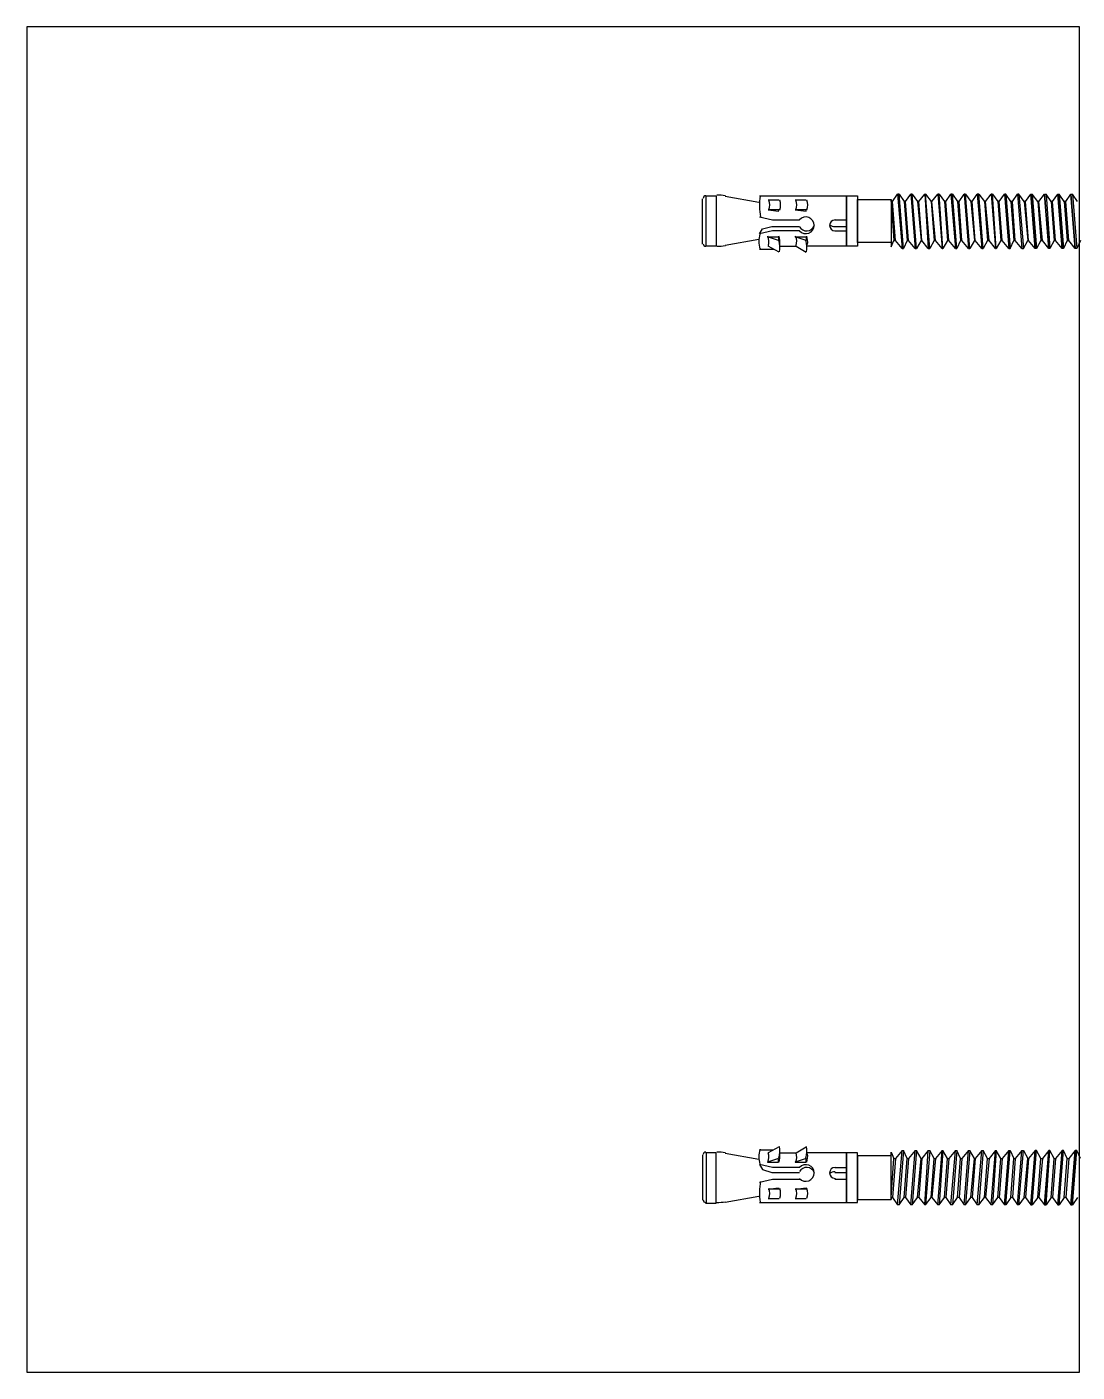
# Model space of a CAD drawing. Header units: millimetres. Extents: x -665 to 1025160, y -28012 to 4210.
# Drawn here: x 1003872.1 to 1004051.7, y 360 to 590 of the extents above; entities that cross this region are included whole.
import ezdxf

# ---------------------------------------------------------------- set-up
doc = ezdxf.new("R2010")
doc.units = ezdxf.units.MM
for name, color, linetype in [('A-WALL', 7, 'Continuous'), ('PDF_0', 7, 'Continuous'), ('PDF_SAS_STB_Side', 7, 'Continuous')]:
    doc.layers.add(name, color=color, linetype=linetype)

msp = doc.modelspace()

# ---------------------------------------------------------------- linework, layer by layer
at = {"layer": 'A-WALL'}
msp.add_lwpolyline([(1003872.125, 360), (1004052.125, 360), (1004052.125, 590), (1003872.125, 590)], close=True, dxfattribs=at)
at = {"layer": 'PDF_0', "lineweight": 25, "transparency": 33554666}
for p, q in [((1004012.255, 552.5), (1004005.505, 552.5)), ((1004012.255, 552.5), (1004005.505, 552.5)), ((1004012.255, 397.5), (1004005.505, 397.5)), ((1004012.255, 397.5), (1004005.505, 397.5))]:
    msp.add_line(p, q, dxfattribs=at)
at = {"layer": 'PDF_SAS_STB_Side', "lineweight": 25, "transparency": 33554666}
for p, q in [((1004020.13, 560.125), (1004021.005, 561.375)), ((1004020.13, 560.125), (1004021.005, 561.375)), ((1004021.255, 561.375), (1004021.005, 561.375)), ((1004021.005, 561.375), (1004021.755, 552.125)), ((1004021.005, 561.375), (1004021.755, 552.125)), ((1004021.255, 561.375), (1004021.005, 561.375)), ((1004021.005, 561.375), (1004021.755, 552.125)), ((1004021.005, 561.375), (1004021.755, 552.125)), ((1004022.005, 552.125), (1004021.255, 561.375)), ((1004021.255, 561.375), (1004022.13, 560.125)), ((1004022.005, 552.125), (1004021.255, 561.375)), ((1004021.255, 561.375), (1004022.13, 560.125)), ((1004022.38, 560.125), (1004023.255, 561.375)), ((1004022.38, 560.125), (1004023.255, 561.375)), ((1004023.505, 561.375), (1004023.255, 561.375)), ((1004023.255, 561.375), (1004024.005, 552.125)), ((1004023.255, 561.375), (1004024.005, 552.125)), ((1004023.505, 561.375), (1004023.255, 561.375)), ((1004023.255, 561.375), (1004024.005, 552.125)), ((1004023.255, 561.375), (1004024.005, 552.125)), ((1004024.255, 552.125), (1004023.505, 561.375)), ((1004023.505, 561.375), (1004024.38, 560.125)), ((1004024.255, 552.125), (1004023.505, 561.375)), ((1004023.505, 561.375), (1004024.38, 560.125)), ((1004024.63, 560.125), (1004025.63, 561.375)), ((1004024.63, 560.125), (1004025.63, 561.375)), ((1004025.755, 561.375), (1004025.63, 561.375)), ((1004025.63, 561.375), (1004026.255, 552.125)), ((1004025.63, 561.375), (1004026.255, 552.125)), ((1004025.755, 561.375), (1004025.63, 561.375)), ((1004025.63, 561.375), (1004026.255, 552.125)), ((1004025.63, 561.375), (1004026.255, 552.125)), ((1004026.505, 552.125), (1004025.755, 561.375)), ((1004025.755, 561.375), (1004026.755, 560.125)), ((1004026.505, 552.125), (1004025.755, 561.375)), ((1004025.755, 561.375), (1004026.755, 560.125)), ((1004026.88, 560.125), (1004027.88, 561.375)), ((1004026.88, 560.125), (1004027.88, 561.375)), ((1004028.13, 561.375), (1004027.88, 561.375)), ((1004027.88, 561.375), (1004028.63, 552.125)), ((1004027.88, 561.375), (1004028.63, 552.125)), ((1004028.13, 561.375), (1004027.88, 561.375)), ((1004027.88, 561.375), (1004028.63, 552.125)), ((1004027.88, 561.375), (1004028.63, 552.125)), ((1004028.755, 552.125), (1004028.13, 561.375)), ((1004028.13, 561.375), (1004029.005, 560.125)), ((1004028.755, 552.125), (1004028.13, 561.375)), ((1004028.13, 561.375), (1004029.005, 560.125)), ((1004029.255, 560.125), (1004030.13, 561.375)), ((1004029.255, 560.125), (1004030.13, 561.375)), ((1004030.38, 561.375), (1004030.13, 561.375)), ((1004030.13, 561.375), (1004030.88, 552.125)), ((1004030.13, 561.375), (1004030.88, 552.125)), ((1004030.38, 561.375), (1004030.13, 561.375)), ((1004030.13, 561.375), (1004030.88, 552.125)), ((1004030.13, 561.375), (1004030.88, 552.125)), ((1004031.13, 552.125), (1004030.38, 561.375)), ((1004030.38, 561.375), (1004031.255, 560.125)), ((1004031.13, 552.125), (1004030.38, 561.375)), ((1004030.38, 561.375), (1004031.255, 560.125)), ((1004031.505, 560.125), (1004032.38, 561.375)), ((1004031.505, 560.125), (1004032.38, 561.375)), ((1004032.63, 561.375), (1004032.38, 561.375)), ((1004032.38, 561.375), (1004033.13, 552.125)), ((1004032.38, 561.375), (1004033.13, 552.125)), ((1004032.63, 561.375), (1004032.38, 561.375)), ((1004032.38, 561.375), (1004033.13, 552.125)), ((1004032.38, 561.375), (1004033.13, 552.125)), ((1004033.38, 552.125), (1004032.63, 561.375)), ((1004032.63, 561.375), (1004033.505, 560.125)), ((1004033.38, 552.125), (1004032.63, 561.375)), ((1004032.63, 561.375), (1004033.505, 560.125)), ((1004033.755, 560.125), (1004034.63, 561.375)), ((1004033.755, 560.125), (1004034.63, 561.375)), ((1004034.88, 561.375), (1004034.63, 561.375)), ((1004034.63, 561.375), (1004035.38, 552.125)), ((1004034.63, 561.375), (1004035.38, 552.125)), ((1004034.88, 561.375), (1004034.63, 561.375)), ((1004034.63, 561.375), (1004035.38, 552.125)), ((1004034.63, 561.375), (1004035.38, 552.125)), ((1004035.63, 552.125), (1004034.88, 561.375)), ((1004034.88, 561.375), (1004035.88, 560.125)), ((1004035.63, 552.125), (1004034.88, 561.375)), ((1004034.88, 561.375), (1004035.88, 560.125)), ((1004036.005, 560.125), (1004037.005, 561.375)), ((1004036.005, 560.125), (1004037.005, 561.375)), ((1004037.255, 561.375), (1004037.005, 561.375)), ((1004037.005, 561.375), (1004037.755, 552.125)), ((1004037.005, 561.375), (1004037.755, 552.125)), ((1004037.255, 561.375), (1004037.005, 561.375)), ((1004037.005, 561.375), (1004037.755, 552.125)), ((1004037.005, 561.375), (1004037.755, 552.125)), ((1004037.88, 552.125), (1004037.255, 561.375)), ((1004037.255, 561.375), (1004038.13, 560.125)), ((1004037.88, 552.125), (1004037.255, 561.375)), ((1004037.255, 561.375), (1004038.13, 560.125)), ((1004038.38, 560.125), (1004039.255, 561.375)), ((1004038.38, 560.125), (1004039.255, 561.375)), ((1004039.505, 561.375), (1004039.255, 561.375)), ((1004039.255, 561.375), (1004040.005, 552.125)), ((1004039.255, 561.375), (1004040.005, 552.125)), ((1004039.505, 561.375), (1004039.255, 561.375)), ((1004039.255, 561.375), (1004040.005, 552.125)), ((1004039.255, 561.375), (1004040.005, 552.125)), ((1004039.505, 561.375), (1004040.255, 552.125)), ((1004040.38, 560.125), (1004039.505, 561.375)), ((1004039.505, 561.375), (1004040.255, 552.125)), ((1004040.38, 560.125), (1004039.505, 561.375)), ((1004040.63, 560.125), (1004041.505, 561.375)), ((1004040.63, 560.125), (1004041.505, 561.375)), ((1004041.755, 561.375), (1004041.505, 561.375)), ((1004041.505, 561.375), (1004042.255, 552.125)), ((1004041.505, 561.375), (1004042.255, 552.125)), ((1004041.755, 561.375), (1004041.505, 561.375)), ((1004041.505, 561.375), (1004042.255, 552.125)), ((1004041.505, 561.375), (1004042.255, 552.125)), ((1004041.755, 561.375), (1004042.505, 552.125)), ((1004042.63, 560.125), (1004041.755, 561.375)), ((1004041.755, 561.375), (1004042.505, 552.125)), ((1004042.63, 560.125), (1004041.755, 561.375)), ((1004042.88, 560.125), (1004043.755, 561.375)), ((1004042.88, 560.125), (1004043.755, 561.375)), ((1004044.505, 552.125), (1004043.755, 561.375)), ((1004043.755, 561.375), (1004044.005, 561.375)), ((1004043.755, 561.375), (1004044.505, 552.125)), ((1004044.505, 552.125), (1004043.755, 561.375)), ((1004043.755, 561.375), (1004044.005, 561.375)), ((1004043.755, 561.375), (1004044.505, 552.125)), ((1004044.005, 561.375), (1004044.755, 552.125)), ((1004045.005, 560.125), (1004044.005, 561.375)), ((1004044.005, 561.375), (1004044.755, 552.125)), ((1004045.005, 560.125), (1004044.005, 561.375)), ((1004045.13, 560.125), (1004046.13, 561.375)), ((1004045.13, 560.125), (1004046.13, 561.375)), ((1004046.88, 552.125), (1004046.13, 561.375)), ((1004046.13, 561.375), (1004046.38, 561.375)), ((1004046.13, 561.375), (1004046.88, 552.125)), ((1004046.88, 552.125), (1004046.13, 561.375)), ((1004046.13, 561.375), (1004046.38, 561.375)), ((1004046.13, 561.375), (1004046.88, 552.125)), ((1004046.38, 561.375), (1004047.005, 552.125)), ((1004047.255, 560.125), (1004046.38, 561.375)), ((1004046.38, 561.375), (1004047.005, 552.125)), ((1004047.255, 560.125), (1004046.38, 561.375)), ((1004047.505, 560.125), (1004048.38, 561.375)), ((1004047.505, 560.125), (1004048.38, 561.375)), ((1004049.13, 552.125), (1004048.38, 561.375)), ((1004048.38, 561.375), (1004048.63, 561.375)), ((1004048.38, 561.375), (1004049.13, 552.125)), ((1004049.13, 552.125), (1004048.38, 561.375)), ((1004048.38, 561.375), (1004048.63, 561.375)), ((1004048.38, 561.375), (1004049.13, 552.125)), ((1004048.63, 561.375), (1004049.38, 552.125)), ((1004049.505, 560.125), (1004048.63, 561.375)), ((1004048.63, 561.375), (1004049.38, 552.125)), ((1004049.505, 560.125), (1004048.63, 561.375)), ((1004049.755, 560.125), (1004050.63, 561.375)), ((1004049.755, 560.125), (1004050.63, 561.375)), ((1004051.38, 552.125), (1004050.63, 561.375)), ((1004050.63, 561.375), (1004050.88, 561.375)), ((1004050.63, 561.375), (1004051.38, 552.125)), ((1004051.38, 552.125), (1004050.63, 561.375)), ((1004050.63, 561.375), (1004050.88, 561.375)), ((1004050.63, 561.375), (1004051.38, 552.125)), ((1004050.88, 561.375), (1004051.63, 552.125)), ((1004051.755, 560.125), (1004050.88, 561.375)), ((1004050.88, 561.375), (1004051.63, 552.125)), ((1004051.755, 560.125), (1004050.88, 561.375)), ((1003987.63, 552.875), (1003987.63, 560.625)), ((1003987.63, 552.875), (1003987.63, 560.625)), ((1003988.13, 561.125), (1003990.005, 561.125)), ((1003988.13, 561.125), (1003990.005, 561.125)), ((1003988.255, 552.5), (1003988.255, 561.125)), ((1003988.255, 552.5), (1003988.255, 561.125)), ((1003990.005, 561.125), (1003990.005, 552.5)), ((1003990.005, 561.125), (1003990.005, 552.5)), ((1003997.255, 560), (1003991.505, 561)), ((1003997.255, 560), (1003991.505, 561)), ((1003997.38, 561.125), (1004012.255, 561.125)), ((1003997.38, 561.125), (1004012.255, 561.125)), ((1004000.755, 560.375), (1003998.88, 560.375)), ((1004000.755, 560.375), (1003998.88, 560.375)), ((1004005.38, 560.375), (1004003.505, 560.375)), ((1004005.38, 560.375), (1004003.505, 560.375)), ((1004012.255, 561.125), (1004014.13, 561.125)), ((1004012.255, 552.5), (1004012.255, 561.125)), ((1004012.255, 561.125), (1004012.255, 552.5)), ((1004012.255, 552.5), (1004012.255, 561.125)), ((1004012.255, 561.125), (1004012.255, 552.5)), ((1004012.255, 552.5), (1004012.255, 561.125)), ((1004012.255, 561.125), (1004014.13, 561.125)), ((1004012.255, 552.5), (1004012.255, 561.125)), ((1004012.255, 561.125), (1004012.255, 552.5)), ((1004012.255, 552.5), (1004012.255, 561.125)), ((1004012.255, 561.125), (1004012.255, 552.5)), ((1004012.255, 552.5), (1004012.255, 561.125)), ((1004012.255, 559.375), (1004012.255, 554.125)), ((1004012.255, 559.375), (1004012.255, 554.125)), ((1004014.13, 561.125), (1004014.13, 552.5)), ((1004014.13, 561.125), (1004014.13, 552.5)), ((1004014.13, 553.125), (1004014.13, 560.5)), ((1004014.13, 560.5), (1004019.88, 560.5)), ((1004014.13, 553.125), (1004014.13, 560.5)), ((1004014.13, 560.5), (1004019.88, 560.5)), ((1004019.88, 560.5), (1004019.88, 552.375)), ((1004019.88, 560.125), (1004019.88, 560.5)), ((1004019.88, 560.5), (1004019.88, 552.375)), ((1004019.88, 560.125), (1004019.88, 560.5)), ((1004020.13, 560.125), (1004019.88, 560.125)), ((1004019.88, 560.125), (1004020.38, 553.5)), ((1004020.13, 560.125), (1004019.88, 560.125)), ((1004019.88, 560.125), (1004020.38, 553.5)), ((1004020.63, 553.5), (1004020.13, 560.125)), ((1004020.63, 553.5), (1004020.13, 560.125)), ((1004022.38, 560.125), (1004022.13, 560.125)), ((1004022.13, 560.125), (1004022.63, 553.5)), ((1004022.38, 560.125), (1004022.13, 560.125)), ((1004022.13, 560.125), (1004022.63, 553.5)), ((1004022.88, 553.5), (1004022.38, 560.125)), ((1004022.88, 553.5), (1004022.38, 560.125)), ((1004024.63, 560.125), (1004024.38, 560.125)), ((1004024.38, 560.125), (1004025.005, 553.5)), ((1004024.63, 560.125), (1004024.38, 560.125)), ((1004024.38, 560.125), (1004025.005, 553.5)), ((1004025.13, 553.5), (1004024.63, 560.125)), ((1004025.13, 553.5), (1004024.63, 560.125)), ((1004026.88, 560.125), (1004026.755, 560.125)), ((1004026.755, 560.125), (1004027.255, 553.5)), ((1004026.88, 560.125), (1004026.755, 560.125)), ((1004026.755, 560.125), (1004027.255, 553.5)), ((1004027.505, 553.5), (1004026.88, 560.125)), ((1004027.505, 553.5), (1004026.88, 560.125)), ((1004029.255, 560.125), (1004029.005, 560.125)), ((1004029.005, 560.125), (1004029.505, 553.5)), ((1004029.255, 560.125), (1004029.005, 560.125)), ((1004029.005, 560.125), (1004029.505, 553.5)), ((1004029.755, 553.5), (1004029.255, 560.125)), ((1004029.755, 553.5), (1004029.255, 560.125)), ((1004031.505, 560.125), (1004031.255, 560.125)), ((1004031.255, 560.125), (1004031.755, 553.5)), ((1004031.505, 560.125), (1004031.255, 560.125)), ((1004031.255, 560.125), (1004031.755, 553.5)), ((1004032.005, 553.5), (1004031.505, 560.125)), ((1004032.005, 553.5), (1004031.505, 560.125)), ((1004033.755, 560.125), (1004033.505, 560.125)), ((1004033.505, 560.125), (1004034.13, 553.5)), ((1004033.755, 560.125), (1004033.505, 560.125)), ((1004033.505, 560.125), (1004034.13, 553.5)), ((1004034.255, 553.5), (1004033.755, 560.125)), ((1004034.255, 553.5), (1004033.755, 560.125)), ((1004036.005, 560.125), (1004035.88, 560.125)), ((1004035.88, 560.125), (1004036.38, 553.5)), ((1004036.005, 560.125), (1004035.88, 560.125)), ((1004035.88, 560.125), (1004036.38, 553.5)), ((1004036.63, 553.5), (1004036.005, 560.125)), ((1004036.63, 553.5), (1004036.005, 560.125)), ((1004038.38, 560.125), (1004038.13, 560.125)), ((1004038.13, 560.125), (1004038.63, 553.5)), ((1004038.38, 560.125), (1004038.13, 560.125)), ((1004038.13, 560.125), (1004038.63, 553.5)), ((1004038.88, 553.5), (1004038.38, 560.125)), ((1004038.88, 553.5), (1004038.38, 560.125)), ((1004040.63, 560.125), (1004040.38, 560.125)), ((1004040.38, 560.125), (1004040.88, 553.5)), ((1004040.63, 560.125), (1004040.38, 560.125)), ((1004040.38, 560.125), (1004040.88, 553.5)), ((1004041.13, 553.5), (1004040.63, 560.125)), ((1004041.13, 553.5), (1004040.63, 560.125)), ((1004042.88, 560.125), (1004042.63, 560.125)), ((1004042.63, 560.125), (1004043.255, 553.5)), ((1004042.88, 560.125), (1004042.63, 560.125)), ((1004042.63, 560.125), (1004043.255, 553.5)), ((1004043.38, 553.5), (1004042.88, 560.125)), ((1004043.38, 553.5), (1004042.88, 560.125)), ((1004045.13, 560.125), (1004045.005, 560.125)), ((1004045.005, 560.125), (1004045.505, 553.5)), ((1004045.13, 560.125), (1004045.005, 560.125)), ((1004045.005, 560.125), (1004045.505, 553.5)), ((1004045.755, 553.5), (1004045.13, 560.125)), ((1004045.755, 553.5), (1004045.13, 560.125)), ((1004047.505, 560.125), (1004047.255, 560.125)), ((1004047.255, 560.125), (1004047.755, 553.5)), ((1004047.505, 560.125), (1004047.255, 560.125)), ((1004047.255, 560.125), (1004047.755, 553.5)), ((1004048.005, 553.5), (1004047.505, 560.125)), ((1004048.005, 553.5), (1004047.505, 560.125)), ((1004049.755, 560.125), (1004049.505, 560.125)), ((1004049.505, 560.125), (1004050.005, 553.5)), ((1004049.755, 560.125), (1004049.505, 560.125)), ((1004049.505, 560.125), (1004050.005, 553.5)), ((1004050.255, 553.5), (1004049.755, 560.125)), ((1004050.255, 553.5), (1004049.755, 560.125)), ((1003997.38, 557.5), (1003999.63, 557)), ((1003997.38, 557.5), (1003999.63, 557)), ((1004000.755, 558.75), (1003998.88, 558.75)), ((1003998.88, 558.75), (1004000.63, 558.5)), ((1004000.755, 558.75), (1003998.88, 558.75)), ((1003998.88, 558.75), (1004000.63, 558.5)), ((1003999.63, 557), (1004004.246, 557.021)), ((1003999.63, 557), (1004004.246, 557.021)), ((1004000.63, 558.5), (1004000.755, 558.75)), ((1004000.63, 558.5), (1004000.755, 558.75)), ((1004005.38, 558.75), (1004003.505, 558.75)), ((1004003.505, 558.75), (1004005.38, 558.5)), ((1004005.38, 558.75), (1004003.505, 558.75)), ((1004003.505, 558.75), (1004005.38, 558.5)), ((1004005.38, 558.5), (1004005.38, 558.75)), ((1004005.38, 558.5), (1004005.38, 558.75)), ((1004010.255, 557), (1004012.255, 557)), ((1004010.255, 557), (1004012.255, 557)), ((1003997.38, 554.625), (1003997.88, 555.5)), ((1003997.38, 554.625), (1003997.88, 555.5)), ((1003999.63, 555.125), (1003997.38, 554.625)), ((1003999.63, 555.125), (1003997.38, 554.625)), ((1003997.88, 555.5), (1003999.505, 555.875)), ((1003997.88, 555.5), (1003999.505, 555.875)), ((1003999.505, 555.875), (1004004.255, 555.875)), ((1003999.505, 555.875), (1004004.255, 555.875)), ((1004004.255, 555.125), (1003999.63, 555.125)), ((1004004.255, 555.125), (1003999.63, 555.125)), ((1004010.255, 555.875), (1004012.255, 555.875)), ((1004010.255, 555.875), (1004012.255, 555.875)), ((1004010.255, 555.125), (1004012.255, 555.125)), ((1004010.255, 555.125), (1004012.255, 555.125)), ((1003990.005, 552.5), (1003988.13, 552.5)), ((1003990.005, 552.5), (1003988.13, 552.5)), ((1003997.255, 553.625), (1003991.505, 552.625)), ((1003997.255, 553.625), (1003991.505, 552.625)), ((1004000.63, 553.5), (1003998.755, 554.125)), ((1003998.755, 554.125), (1004000.63, 554.125)), ((1004000.63, 553.5), (1003998.755, 554.125)), ((1003998.755, 554.125), (1004000.63, 554.125)), ((1004000.755, 551.5), (1003998.88, 552.5)), ((1004000.755, 551.5), (1003998.88, 552.5)), ((1004000.63, 554.125), (1004000.63, 553.5)), ((1004000.63, 554.125), (1004000.63, 553.5)), ((1004000.88, 552.5), (1004003.63, 552.5)), ((1004000.88, 552.5), (1004003.63, 552.5)), ((1004005.38, 553.5), (1004003.505, 554.125)), ((1004003.505, 554.125), (1004005.38, 554.125)), ((1004005.38, 553.5), (1004003.505, 554.125)), ((1004003.505, 554.125), (1004005.38, 554.125)), ((1004003.63, 552.5), (1004005.38, 551.5)), ((1004003.63, 552.5), (1004005.38, 551.5)), ((1004005.38, 554.125), (1004005.38, 553.5)), ((1004005.38, 554.125), (1004005.38, 553.5)), ((1004014.13, 552.5), (1004012.255, 552.5)), ((1004014.13, 552.5), (1004012.255, 552.5)), ((1004019.88, 553.125), (1004014.13, 553.125)), ((1004019.88, 553.125), (1004014.13, 553.125)), ((1004019.88, 552.375), (1004020.38, 553.5)), ((1004019.88, 552.375), (1004020.38, 553.5)), ((1004020.38, 553.5), (1004020.63, 553.5)), ((1004020.38, 553.5), (1004020.63, 553.5)), ((1004021.755, 552.125), (1004020.63, 553.5)), ((1004021.755, 552.125), (1004020.63, 553.5)), ((1004021.755, 552.125), (1004022.005, 552.125)), ((1004021.755, 552.125), (1004022.005, 552.125)), ((1004022.63, 553.5), (1004022.005, 552.125)), ((1004022.63, 553.5), (1004022.005, 552.125)), ((1004022.63, 553.5), (1004022.88, 553.5)), ((1004022.63, 553.5), (1004022.88, 553.5)), ((1004024.005, 552.125), (1004022.88, 553.5)), ((1004024.005, 552.125), (1004022.88, 553.5)), ((1004024.005, 552.125), (1004024.255, 552.125)), ((1004024.005, 552.125), (1004024.255, 552.125)), ((1004025.005, 553.5), (1004024.255, 552.125)), ((1004025.005, 553.5), (1004024.255, 552.125)), ((1004025.005, 553.5), (1004025.13, 553.5)), ((1004025.005, 553.5), (1004025.13, 553.5)), ((1004026.255, 552.125), (1004025.13, 553.5)), ((1004026.255, 552.125), (1004025.13, 553.5)), ((1004026.255, 552.125), (1004026.505, 552.125)), ((1004026.255, 552.125), (1004026.505, 552.125)), ((1004027.255, 553.5), (1004026.505, 552.125)), ((1004027.255, 553.5), (1004026.505, 552.125)), ((1004027.255, 553.5), (1004027.505, 553.5)), ((1004027.255, 553.5), (1004027.505, 553.5)), ((1004028.63, 552.125), (1004027.505, 553.5)), ((1004028.63, 552.125), (1004027.505, 553.5)), ((1004028.63, 552.125), (1004028.755, 552.125)), ((1004028.63, 552.125), (1004028.755, 552.125)), ((1004029.505, 553.5), (1004028.755, 552.125)), ((1004029.505, 553.5), (1004028.755, 552.125)), ((1004029.505, 553.5), (1004029.755, 553.5)), ((1004029.505, 553.5), (1004029.755, 553.5)), ((1004030.88, 552.125), (1004029.755, 553.5)), ((1004030.88, 552.125), (1004029.755, 553.5)), ((1004030.88, 552.125), (1004031.13, 552.125)), ((1004030.88, 552.125), (1004031.13, 552.125)), ((1004031.755, 553.5), (1004031.13, 552.125)), ((1004031.755, 553.5), (1004031.13, 552.125)), ((1004031.755, 553.5), (1004032.005, 553.5)), ((1004031.755, 553.5), (1004032.005, 553.5)), ((1004033.13, 552.125), (1004032.005, 553.5)), ((1004033.13, 552.125), (1004032.005, 553.5)), ((1004033.13, 552.125), (1004033.38, 552.125)), ((1004033.13, 552.125), (1004033.38, 552.125)), ((1004034.13, 553.5), (1004033.38, 552.125)), ((1004034.13, 553.5), (1004033.38, 552.125)), ((1004034.13, 553.5), (1004034.255, 553.5)), ((1004034.13, 553.5), (1004034.255, 553.5)), ((1004035.38, 552.125), (1004034.255, 553.5)), ((1004035.38, 552.125), (1004034.255, 553.5)), ((1004035.38, 552.125), (1004035.63, 552.125)), ((1004035.38, 552.125), (1004035.63, 552.125)), ((1004036.38, 553.5), (1004035.63, 552.125)), ((1004036.38, 553.5), (1004035.63, 552.125)), ((1004036.38, 553.5), (1004036.63, 553.5)), ((1004036.38, 553.5), (1004036.63, 553.5)), ((1004037.755, 552.125), (1004036.63, 553.5)), ((1004037.755, 552.125), (1004036.63, 553.5)), ((1004037.755, 552.125), (1004037.88, 552.125)), ((1004037.755, 552.125), (1004037.88, 552.125)), ((1004038.63, 553.5), (1004037.88, 552.125)), ((1004038.63, 553.5), (1004037.88, 552.125)), ((1004038.63, 553.5), (1004038.88, 553.5)), ((1004038.63, 553.5), (1004038.88, 553.5)), ((1004040.005, 552.125), (1004038.88, 553.5)), ((1004040.005, 552.125), (1004038.88, 553.5)), ((1004040.005, 552.125), (1004040.255, 552.125)), ((1004040.005, 552.125), (1004040.255, 552.125)), ((1004040.255, 552.125), (1004040.88, 553.5)), ((1004040.255, 552.125), (1004040.88, 553.5)), ((1004040.88, 553.5), (1004041.13, 553.5)), ((1004040.88, 553.5), (1004041.13, 553.5)), ((1004042.255, 552.125), (1004041.13, 553.5)), ((1004042.255, 552.125), (1004041.13, 553.5)), ((1004042.255, 552.125), (1004042.505, 552.125)), ((1004042.255, 552.125), (1004042.505, 552.125)), ((1004042.505, 552.125), (1004043.255, 553.5)), ((1004042.505, 552.125), (1004043.255, 553.5)), ((1004043.255, 553.5), (1004043.38, 553.5)), ((1004043.255, 553.5), (1004043.38, 553.5)), ((1004044.505, 552.125), (1004043.38, 553.5)), ((1004044.505, 552.125), (1004043.38, 553.5)), ((1004044.755, 552.125), (1004044.505, 552.125)), ((1004044.755, 552.125), (1004044.505, 552.125)), ((1004045.505, 553.5), (1004044.755, 552.125)), ((1004045.505, 553.5), (1004044.755, 552.125)), ((1004045.505, 553.5), (1004045.755, 553.5)), ((1004045.505, 553.5), (1004045.755, 553.5)), ((1004046.88, 552.125), (1004045.755, 553.5)), ((1004046.88, 552.125), (1004045.755, 553.5)), ((1004047.005, 552.125), (1004046.88, 552.125)), ((1004047.005, 552.125), (1004046.88, 552.125)), ((1004047.755, 553.5), (1004047.005, 552.125)), ((1004047.755, 553.5), (1004047.005, 552.125)), ((1004047.755, 553.5), (1004048.005, 553.5)), ((1004047.755, 553.5), (1004048.005, 553.5)), ((1004049.13, 552.125), (1004048.005, 553.5)), ((1004049.13, 552.125), (1004048.005, 553.5)), ((1004049.38, 552.125), (1004049.13, 552.125)), ((1004049.38, 552.125), (1004049.13, 552.125)), ((1004050.005, 553.5), (1004049.38, 552.125)), ((1004050.005, 553.5), (1004049.38, 552.125)), ((1004050.005, 553.5), (1004050.255, 553.5)), ((1004050.005, 553.5), (1004050.255, 553.5)), ((1004051.38, 552.125), (1004050.255, 553.5)), ((1004051.38, 552.125), (1004050.255, 553.5)), ((1004051.63, 552.125), (1004051.38, 552.125)), ((1004051.63, 552.125), (1004051.38, 552.125)), ((1004052.255, 553.5), (1004051.63, 552.125)), ((1004052.255, 553.5), (1004051.63, 552.125)), ((1003997.63, 552), (1003997.38, 552)), ((1003997.38, 552), (1003999.755, 552)), ((1003997.63, 552), (1003997.38, 552)), ((1003997.38, 552), (1003999.755, 552)), ((1003997.63, 398), (1003997.38, 398)), ((1003997.38, 398), (1003999.755, 398)), ((1003997.63, 398), (1003997.38, 398)), ((1003997.38, 398), (1003999.755, 398)), ((1004000.755, 398.5), (1003998.88, 397.5)), ((1004000.755, 398.5), (1003998.88, 397.5)), ((1004003.63, 397.5), (1004005.38, 398.5)), ((1004003.63, 397.5), (1004005.38, 398.5)), ((1003987.63, 397.125), (1003987.63, 389.375)), ((1003987.63, 397.125), (1003987.63, 389.375)), ((1003990.005, 397.5), (1003988.13, 397.5)), ((1003990.005, 397.5), (1003988.13, 397.5)), ((1003988.255, 397.5), (1003988.255, 388.875)), ((1003988.255, 397.5), (1003988.255, 388.875)), ((1003990.005, 388.875), (1003990.005, 397.5)), ((1003990.005, 388.875), (1003990.005, 397.5)), ((1003997.255, 396.375), (1003991.505, 397.375)), ((1003997.255, 396.375), (1003991.505, 397.375)), ((1004000.63, 396.5), (1003998.755, 395.875)), ((1004000.63, 396.5), (1003998.755, 395.875)), ((1003998.755, 395.875), (1004000.63, 395.875)), ((1003998.755, 395.875), (1004000.63, 395.875)), ((1004000.63, 395.875), (1004000.63, 396.5)), ((1004000.63, 395.875), (1004000.63, 396.5)), ((1004000.88, 397.5), (1004003.63, 397.5)), ((1004000.88, 397.5), (1004003.63, 397.5)), ((1004005.38, 396.5), (1004003.505, 395.875)), ((1004005.38, 396.5), (1004003.505, 395.875)), ((1004003.505, 395.875), (1004005.38, 395.875)), ((1004003.505, 395.875), (1004005.38, 395.875)), ((1004005.38, 395.875), (1004005.38, 396.5)), ((1004005.38, 395.875), (1004005.38, 396.5)), ((1004014.13, 397.5), (1004012.255, 397.5)), ((1004012.255, 397.5), (1004012.255, 389)), ((1004012.255, 389), (1004012.255, 397.5)), ((1004012.255, 397.5), (1004012.255, 389)), ((1004012.255, 389), (1004012.255, 397.5)), ((1004012.255, 397.5), (1004012.255, 389)), ((1004014.13, 397.5), (1004012.255, 397.5)), ((1004012.255, 397.5), (1004012.255, 389)), ((1004012.255, 389), (1004012.255, 397.5)), ((1004012.255, 397.5), (1004012.255, 389)), ((1004012.255, 389), (1004012.255, 397.5)), ((1004012.255, 397.5), (1004012.255, 389)), ((1004012.255, 390.625), (1004012.255, 395.875)), ((1004012.255, 390.625), (1004012.255, 395.875)), ((1004014.13, 389), (1004014.13, 397.5)), ((1004014.13, 389), (1004014.13, 397.5)), ((1004019.88, 397), (1004014.13, 397)), ((1004019.88, 397), (1004014.13, 397)), ((1004014.13, 396.875), (1004014.13, 389.5)), ((1004014.13, 396.875), (1004014.13, 389.5)), ((1004019.88, 389.5), (1004019.88, 397.625)), ((1004019.88, 397.625), (1004020.38, 396.5)), ((1004019.88, 389.5), (1004019.88, 397.625)), ((1004019.88, 397.625), (1004020.38, 396.5)), ((1004019.88, 389.875), (1004020.38, 396.5)), ((1004019.88, 389.875), (1004020.38, 396.5)), ((1004020.63, 396.5), (1004020.13, 389.875)), ((1004020.63, 396.5), (1004020.13, 389.875)), ((1004020.38, 396.5), (1004020.63, 396.5)), ((1004020.38, 396.5), (1004020.63, 396.5)), ((1004021.755, 397.875), (1004020.63, 396.5)), ((1004021.755, 397.875), (1004020.63, 396.5)), ((1004021.005, 388.625), (1004021.755, 397.875)), ((1004021.005, 388.625), (1004021.755, 397.875)), ((1004021.005, 388.625), (1004021.755, 397.875)), ((1004021.005, 388.625), (1004021.755, 397.875)), ((1004022.005, 397.875), (1004021.255, 388.625)), ((1004022.005, 397.875), (1004021.255, 388.625)), ((1004021.755, 397.875), (1004022.005, 397.875)), ((1004021.755, 397.875), (1004022.005, 397.875)), ((1004022.63, 396.5), (1004022.005, 397.875)), ((1004022.63, 396.5), (1004022.005, 397.875)), ((1004022.13, 389.875), (1004022.63, 396.5)), ((1004022.13, 389.875), (1004022.63, 396.5)), ((1004022.88, 396.5), (1004022.38, 389.875)), ((1004022.88, 396.5), (1004022.38, 389.875)), ((1004022.63, 396.5), (1004022.88, 396.5)), ((1004022.63, 396.5), (1004022.88, 396.5)), ((1004024.005, 397.875), (1004022.88, 396.5)), ((1004024.005, 397.875), (1004022.88, 396.5)), ((1004023.255, 388.625), (1004024.005, 397.875)), ((1004023.255, 388.625), (1004024.005, 397.875)), ((1004023.255, 388.625), (1004024.005, 397.875)), ((1004023.255, 388.625), (1004024.005, 397.875)), ((1004024.255, 397.875), (1004023.505, 388.625)), ((1004024.255, 397.875), (1004023.505, 388.625)), ((1004024.005, 397.875), (1004024.255, 397.875)), ((1004024.005, 397.875), (1004024.255, 397.875)), ((1004025.005, 396.5), (1004024.255, 397.875)), ((1004025.005, 396.5), (1004024.255, 397.875)), ((1004024.38, 389.875), (1004025.005, 396.5)), ((1004024.38, 389.875), (1004025.005, 396.5)), ((1004025.13, 396.5), (1004024.63, 389.875)), ((1004025.13, 396.5), (1004024.63, 389.875)), ((1004025.005, 396.5), (1004025.13, 396.5)), ((1004025.005, 396.5), (1004025.13, 396.5)), ((1004026.255, 397.875), (1004025.13, 396.5)), ((1004026.255, 397.875), (1004025.13, 396.5)), ((1004025.63, 388.625), (1004026.255, 397.875)), ((1004025.63, 388.625), (1004026.255, 397.875)), ((1004025.63, 388.625), (1004026.255, 397.875)), ((1004025.63, 388.625), (1004026.255, 397.875)), ((1004026.505, 397.875), (1004025.755, 388.625)), ((1004026.505, 397.875), (1004025.755, 388.625)), ((1004026.255, 397.875), (1004026.505, 397.875)), ((1004026.255, 397.875), (1004026.505, 397.875)), ((1004027.255, 396.5), (1004026.505, 397.875)), ((1004027.255, 396.5), (1004026.505, 397.875)), ((1004026.755, 389.875), (1004027.255, 396.5)), ((1004026.755, 389.875), (1004027.255, 396.5)), ((1004027.505, 396.5), (1004026.88, 389.875)), ((1004027.505, 396.5), (1004026.88, 389.875)), ((1004027.255, 396.5), (1004027.505, 396.5)), ((1004027.255, 396.5), (1004027.505, 396.5)), ((1004028.63, 397.875), (1004027.505, 396.5)), ((1004028.63, 397.875), (1004027.505, 396.5)), ((1004027.88, 388.625), (1004028.63, 397.875)), ((1004027.88, 388.625), (1004028.63, 397.875)), ((1004027.88, 388.625), (1004028.63, 397.875)), ((1004027.88, 388.625), (1004028.63, 397.875)), ((1004028.755, 397.875), (1004028.13, 388.625)), ((1004028.755, 397.875), (1004028.13, 388.625)), ((1004028.63, 397.875), (1004028.755, 397.875)), ((1004028.63, 397.875), (1004028.755, 397.875)), ((1004029.505, 396.5), (1004028.755, 397.875)), ((1004029.505, 396.5), (1004028.755, 397.875)), ((1004029.005, 389.875), (1004029.505, 396.5)), ((1004029.005, 389.875), (1004029.505, 396.5)), ((1004029.755, 396.5), (1004029.255, 389.875)), ((1004029.755, 396.5), (1004029.255, 389.875)), ((1004029.505, 396.5), (1004029.755, 396.5)), ((1004029.505, 396.5), (1004029.755, 396.5)), ((1004030.88, 397.875), (1004029.755, 396.5)), ((1004030.88, 397.875), (1004029.755, 396.5)), ((1004030.13, 388.625), (1004030.88, 397.875)), ((1004030.13, 388.625), (1004030.88, 397.875)), ((1004030.13, 388.625), (1004030.88, 397.875)), ((1004030.13, 388.625), (1004030.88, 397.875)), ((1004031.13, 397.875), (1004030.38, 388.625)), ((1004031.13, 397.875), (1004030.38, 388.625)), ((1004030.88, 397.875), (1004031.13, 397.875)), ((1004030.88, 397.875), (1004031.13, 397.875)), ((1004031.755, 396.5), (1004031.13, 397.875)), ((1004031.755, 396.5), (1004031.13, 397.875)), ((1004031.255, 389.875), (1004031.755, 396.5)), ((1004031.255, 389.875), (1004031.755, 396.5)), ((1004032.005, 396.5), (1004031.505, 389.875)), ((1004032.005, 396.5), (1004031.505, 389.875)), ((1004031.755, 396.5), (1004032.005, 396.5)), ((1004031.755, 396.5), (1004032.005, 396.5)), ((1004033.13, 397.875), (1004032.005, 396.5)), ((1004033.13, 397.875), (1004032.005, 396.5)), ((1004032.38, 388.625), (1004033.13, 397.875)), ((1004032.38, 388.625), (1004033.13, 397.875)), ((1004032.38, 388.625), (1004033.13, 397.875)), ((1004032.38, 388.625), (1004033.13, 397.875)), ((1004033.38, 397.875), (1004032.63, 388.625)), ((1004033.38, 397.875), (1004032.63, 388.625)), ((1004033.13, 397.875), (1004033.38, 397.875)), ((1004033.13, 397.875), (1004033.38, 397.875)), ((1004034.13, 396.5), (1004033.38, 397.875)), ((1004034.13, 396.5), (1004033.38, 397.875)), ((1004033.505, 389.875), (1004034.13, 396.5)), ((1004033.505, 389.875), (1004034.13, 396.5)), ((1004034.255, 396.5), (1004033.755, 389.875)), ((1004034.255, 396.5), (1004033.755, 389.875)), ((1004034.13, 396.5), (1004034.255, 396.5)), ((1004034.13, 396.5), (1004034.255, 396.5)), ((1004035.38, 397.875), (1004034.255, 396.5)), ((1004035.38, 397.875), (1004034.255, 396.5)), ((1004034.63, 388.625), (1004035.38, 397.875)), ((1004034.63, 388.625), (1004035.38, 397.875)), ((1004034.63, 388.625), (1004035.38, 397.875)), ((1004034.63, 388.625), (1004035.38, 397.875)), ((1004035.63, 397.875), (1004034.88, 388.625)), ((1004035.63, 397.875), (1004034.88, 388.625)), ((1004035.38, 397.875), (1004035.63, 397.875)), ((1004035.38, 397.875), (1004035.63, 397.875)), ((1004036.38, 396.5), (1004035.63, 397.875)), ((1004036.38, 396.5), (1004035.63, 397.875)), ((1004035.88, 389.875), (1004036.38, 396.5)), ((1004035.88, 389.875), (1004036.38, 396.5)), ((1004036.63, 396.5), (1004036.005, 389.875)), ((1004036.63, 396.5), (1004036.005, 389.875)), ((1004036.38, 396.5), (1004036.63, 396.5)), ((1004036.38, 396.5), (1004036.63, 396.5)), ((1004037.755, 397.875), (1004036.63, 396.5)), ((1004037.755, 397.875), (1004036.63, 396.5)), ((1004037.005, 388.625), (1004037.755, 397.875)), ((1004037.005, 388.625), (1004037.755, 397.875)), ((1004037.005, 388.625), (1004037.755, 397.875)), ((1004037.005, 388.625), (1004037.755, 397.875)), ((1004037.88, 397.875), (1004037.255, 388.625)), ((1004037.88, 397.875), (1004037.255, 388.625)), ((1004037.755, 397.875), (1004037.88, 397.875)), ((1004037.755, 397.875), (1004037.88, 397.875)), ((1004038.63, 396.5), (1004037.88, 397.875)), ((1004038.63, 396.5), (1004037.88, 397.875)), ((1004038.13, 389.875), (1004038.63, 396.5)), ((1004038.13, 389.875), (1004038.63, 396.5)), ((1004038.88, 396.5), (1004038.38, 389.875)), ((1004038.88, 396.5), (1004038.38, 389.875)), ((1004038.63, 396.5), (1004038.88, 396.5)), ((1004038.63, 396.5), (1004038.88, 396.5)), ((1004040.005, 397.875), (1004038.88, 396.5)), ((1004040.005, 397.875), (1004038.88, 396.5)), ((1004039.255, 388.625), (1004040.005, 397.875)), ((1004039.255, 388.625), (1004040.005, 397.875)), ((1004039.255, 388.625), (1004040.005, 397.875)), ((1004039.255, 388.625), (1004040.005, 397.875)), ((1004039.505, 388.625), (1004040.255, 397.875)), ((1004039.505, 388.625), (1004040.255, 397.875)), ((1004040.005, 397.875), (1004040.255, 397.875)), ((1004040.005, 397.875), (1004040.255, 397.875)), ((1004040.255, 397.875), (1004040.88, 396.5)), ((1004040.255, 397.875), (1004040.88, 396.5)), ((1004040.38, 389.875), (1004040.88, 396.5)), ((1004040.38, 389.875), (1004040.88, 396.5)), ((1004041.13, 396.5), (1004040.63, 389.875)), ((1004041.13, 396.5), (1004040.63, 389.875)), ((1004040.88, 396.5), (1004041.13, 396.5)), ((1004040.88, 396.5), (1004041.13, 396.5)), ((1004042.255, 397.875), (1004041.13, 396.5)), ((1004042.255, 397.875), (1004041.13, 396.5)), ((1004041.505, 388.625), (1004042.255, 397.875)), ((1004041.505, 388.625), (1004042.255, 397.875)), ((1004041.505, 388.625), (1004042.255, 397.875)), ((1004041.505, 388.625), (1004042.255, 397.875)), ((1004041.755, 388.625), (1004042.505, 397.875)), ((1004041.755, 388.625), (1004042.505, 397.875)), ((1004042.255, 397.875), (1004042.505, 397.875)), ((1004042.255, 397.875), (1004042.505, 397.875)), ((1004042.505, 397.875), (1004043.255, 396.5)), ((1004042.505, 397.875), (1004043.255, 396.5)), ((1004042.63, 389.875), (1004043.255, 396.5)), ((1004042.63, 389.875), (1004043.255, 396.5)), ((1004043.38, 396.5), (1004042.88, 389.875)), ((1004043.38, 396.5), (1004042.88, 389.875)), ((1004043.255, 396.5), (1004043.38, 396.5)), ((1004043.255, 396.5), (1004043.38, 396.5)), ((1004044.505, 397.875), (1004043.38, 396.5)), ((1004044.505, 397.875), (1004043.38, 396.5)), ((1004044.505, 397.875), (1004043.755, 388.625)), ((1004043.755, 388.625), (1004044.505, 397.875)), ((1004044.505, 397.875), (1004043.755, 388.625)), ((1004043.755, 388.625), (1004044.505, 397.875)), ((1004044.005, 388.625), (1004044.755, 397.875)), ((1004044.005, 388.625), (1004044.755, 397.875)), ((1004044.755, 397.875), (1004044.505, 397.875)), ((1004044.755, 397.875), (1004044.505, 397.875)), ((1004045.505, 396.5), (1004044.755, 397.875)), ((1004045.505, 396.5), (1004044.755, 397.875)), ((1004045.005, 389.875), (1004045.505, 396.5)), ((1004045.005, 389.875), (1004045.505, 396.5)), ((1004045.755, 396.5), (1004045.13, 389.875)), ((1004045.755, 396.5), (1004045.13, 389.875)), ((1004045.505, 396.5), (1004045.755, 396.5)), ((1004045.505, 396.5), (1004045.755, 396.5)), ((1004046.88, 397.875), (1004045.755, 396.5)), ((1004046.88, 397.875), (1004045.755, 396.5)), ((1004046.88, 397.875), (1004046.13, 388.625)), ((1004046.13, 388.625), (1004046.88, 397.875)), ((1004046.88, 397.875), (1004046.13, 388.625)), ((1004046.13, 388.625), (1004046.88, 397.875)), ((1004046.38, 388.625), (1004047.005, 397.875)), ((1004046.38, 388.625), (1004047.005, 397.875)), ((1004047.005, 397.875), (1004046.88, 397.875)), ((1004047.005, 397.875), (1004046.88, 397.875)), ((1004047.755, 396.5), (1004047.005, 397.875)), ((1004047.755, 396.5), (1004047.005, 397.875)), ((1004047.255, 389.875), (1004047.755, 396.5)), ((1004047.255, 389.875), (1004047.755, 396.5)), ((1004048.005, 396.5), (1004047.505, 389.875)), ((1004048.005, 396.5), (1004047.505, 389.875)), ((1004047.755, 396.5), (1004048.005, 396.5)), ((1004047.755, 396.5), (1004048.005, 396.5)), ((1004049.13, 397.875), (1004048.005, 396.5)), ((1004049.13, 397.875), (1004048.005, 396.5)), ((1004049.13, 397.875), (1004048.38, 388.625)), ((1004048.38, 388.625), (1004049.13, 397.875)), ((1004049.13, 397.875), (1004048.38, 388.625)), ((1004048.38, 388.625), (1004049.13, 397.875)), ((1004048.63, 388.625), (1004049.38, 397.875)), ((1004048.63, 388.625), (1004049.38, 397.875)), ((1004049.38, 397.875), (1004049.13, 397.875)), ((1004049.38, 397.875), (1004049.13, 397.875)), ((1004050.005, 396.5), (1004049.38, 397.875)), ((1004050.005, 396.5), (1004049.38, 397.875)), ((1004049.505, 389.875), (1004050.005, 396.5)), ((1004049.505, 389.875), (1004050.005, 396.5)), ((1004050.255, 396.5), (1004049.755, 389.875)), ((1004050.255, 396.5), (1004049.755, 389.875)), ((1004050.005, 396.5), (1004050.255, 396.5)), ((1004050.005, 396.5), (1004050.255, 396.5)), ((1004051.38, 397.875), (1004050.255, 396.5)), ((1004051.38, 397.875), (1004050.255, 396.5)), ((1004051.38, 397.875), (1004050.63, 388.625)), ((1004050.63, 388.625), (1004051.38, 397.875)), ((1004051.38, 397.875), (1004050.63, 388.625)), ((1004050.63, 388.625), (1004051.38, 397.875)), ((1004050.88, 388.625), (1004051.63, 397.875)), ((1004050.88, 388.625), (1004051.63, 397.875)), ((1004051.63, 397.875), (1004051.38, 397.875)), ((1004051.63, 397.875), (1004051.38, 397.875)), ((1004052.255, 396.5), (1004051.63, 397.875)), ((1004052.255, 396.5), (1004051.63, 397.875)), ((1003999.63, 395), (1003997.38, 395.5)), ((1003997.38, 395.5), (1003997.88, 394.625)), ((1003999.63, 395), (1003997.38, 395.5)), ((1003997.38, 395.5), (1003997.88, 394.625)), ((1003997.88, 394.625), (1003999.505, 394.125)), ((1003997.88, 394.625), (1003999.505, 394.125)), ((1003999.505, 394.125), (1004004.255, 394.125)), ((1003999.505, 394.125), (1004004.255, 394.125)), ((1004004.255, 395), (1003999.63, 395)), ((1004004.255, 395), (1003999.63, 395)), ((1004010.255, 395), (1004012.255, 395)), ((1004010.255, 395), (1004012.255, 395)), ((1004010.255, 394.125), (1004012.255, 394.125)), ((1004010.255, 394.125), (1004012.255, 394.125)), ((1003997.38, 392.5), (1003999.63, 393)), ((1003997.38, 392.5), (1003999.63, 393)), ((1003998.88, 391.25), (1004000.63, 391.5)), ((1003998.88, 391.25), (1004000.63, 391.5)), ((1004000.755, 391.25), (1003998.88, 391.25)), ((1004000.755, 391.25), (1003998.88, 391.25)), ((1003999.63, 393), (1004004.255, 393)), ((1003999.63, 393), (1004004.255, 393)), ((1004000.63, 391.5), (1004000.755, 391.25)), ((1004000.63, 391.5), (1004000.755, 391.25)), ((1004003.505, 391.25), (1004005.38, 391.5)), ((1004003.505, 391.25), (1004005.38, 391.5)), ((1004005.38, 391.25), (1004003.505, 391.25)), ((1004005.38, 391.25), (1004003.505, 391.25)), ((1004005.38, 391.5), (1004005.38, 391.25)), ((1004005.38, 391.5), (1004005.38, 391.25)), ((1004010.255, 393), (1004012.255, 393)), ((1004010.255, 393), (1004012.255, 393)), ((1003988.13, 388.875), (1003990.005, 388.875)), ((1003988.13, 388.875), (1003990.005, 388.875)), ((1003997.255, 390), (1003991.505, 389)), ((1003997.255, 390), (1003991.505, 389)), ((1003997.38, 389), (1004012.255, 389)), ((1003997.38, 389), (1004012.255, 389)), ((1004000.755, 389.625), (1003998.88, 389.625)), ((1004000.755, 389.625), (1003998.88, 389.625)), ((1004005.38, 389.625), (1004003.505, 389.625)), ((1004005.38, 389.625), (1004003.505, 389.625)), ((1004012.255, 389), (1004014.13, 389)), ((1004012.255, 389), (1004014.13, 389)), ((1004014.13, 389.5), (1004019.88, 389.5)), ((1004014.13, 389.5), (1004019.88, 389.5)), ((1004020.13, 389.875), (1004019.88, 389.875)), ((1004019.88, 389.875), (1004019.88, 389.5)), ((1004020.13, 389.875), (1004019.88, 389.875)), ((1004019.88, 389.875), (1004019.88, 389.5)), ((1004020.13, 389.875), (1004021.005, 388.625)), ((1004020.13, 389.875), (1004021.005, 388.625)), ((1004021.255, 388.625), (1004022.13, 389.875)), ((1004021.255, 388.625), (1004022.13, 389.875)), ((1004022.38, 389.875), (1004022.13, 389.875)), ((1004022.38, 389.875), (1004022.13, 389.875)), ((1004022.38, 389.875), (1004023.255, 388.625)), ((1004022.38, 389.875), (1004023.255, 388.625)), ((1004023.505, 388.625), (1004024.38, 389.875)), ((1004023.505, 388.625), (1004024.38, 389.875)), ((1004024.63, 389.875), (1004024.38, 389.875)), ((1004024.63, 389.875), (1004024.38, 389.875)), ((1004024.63, 389.875), (1004025.63, 388.625)), ((1004024.63, 389.875), (1004025.63, 388.625)), ((1004025.755, 388.625), (1004026.755, 389.875)), ((1004025.755, 388.625), (1004026.755, 389.875)), ((1004026.88, 389.875), (1004026.755, 389.875)), ((1004026.88, 389.875), (1004026.755, 389.875)), ((1004026.88, 389.875), (1004027.88, 388.625)), ((1004026.88, 389.875), (1004027.88, 388.625)), ((1004028.13, 388.625), (1004029.005, 389.875)), ((1004028.13, 388.625), (1004029.005, 389.875)), ((1004029.255, 389.875), (1004029.005, 389.875)), ((1004029.255, 389.875), (1004029.005, 389.875)), ((1004029.255, 389.875), (1004030.13, 388.625)), ((1004029.255, 389.875), (1004030.13, 388.625)), ((1004030.38, 388.625), (1004031.255, 389.875)), ((1004030.38, 388.625), (1004031.255, 389.875)), ((1004031.505, 389.875), (1004031.255, 389.875)), ((1004031.505, 389.875), (1004031.255, 389.875)), ((1004031.505, 389.875), (1004032.38, 388.625)), ((1004031.505, 389.875), (1004032.38, 388.625)), ((1004032.63, 388.625), (1004033.505, 389.875)), ((1004032.63, 388.625), (1004033.505, 389.875)), ((1004033.755, 389.875), (1004033.505, 389.875)), ((1004033.755, 389.875), (1004033.505, 389.875)), ((1004033.755, 389.875), (1004034.63, 388.625)), ((1004033.755, 389.875), (1004034.63, 388.625)), ((1004034.88, 388.625), (1004035.88, 389.875)), ((1004034.88, 388.625), (1004035.88, 389.875)), ((1004036.005, 389.875), (1004035.88, 389.875)), ((1004036.005, 389.875), (1004035.88, 389.875)), ((1004036.005, 389.875), (1004037.005, 388.625)), ((1004036.005, 389.875), (1004037.005, 388.625)), ((1004037.255, 388.625), (1004038.13, 389.875)), ((1004037.255, 388.625), (1004038.13, 389.875)), ((1004038.38, 389.875), (1004038.13, 389.875)), ((1004038.38, 389.875), (1004038.13, 389.875)), ((1004038.38, 389.875), (1004039.255, 388.625)), ((1004038.38, 389.875), (1004039.255, 388.625)), ((1004040.38, 389.875), (1004039.505, 388.625)), ((1004040.38, 389.875), (1004039.505, 388.625)), ((1004040.63, 389.875), (1004040.38, 389.875)), ((1004040.63, 389.875), (1004040.38, 389.875)), ((1004040.63, 389.875), (1004041.505, 388.625)), ((1004040.63, 389.875), (1004041.505, 388.625)), ((1004042.63, 389.875), (1004041.755, 388.625)), ((1004042.63, 389.875), (1004041.755, 388.625)), ((1004042.88, 389.875), (1004042.63, 389.875)), ((1004042.88, 389.875), (1004042.63, 389.875)), ((1004042.88, 389.875), (1004043.755, 388.625)), ((1004042.88, 389.875), (1004043.755, 388.625)), ((1004045.005, 389.875), (1004044.005, 388.625)), ((1004045.005, 389.875), (1004044.005, 388.625)), ((1004045.13, 389.875), (1004045.005, 389.875)), ((1004045.13, 389.875), (1004045.005, 389.875)), ((1004045.13, 389.875), (1004046.13, 388.625)), ((1004045.13, 389.875), (1004046.13, 388.625)), ((1004047.255, 389.875), (1004046.38, 388.625)), ((1004047.255, 389.875), (1004046.38, 388.625)), ((1004047.505, 389.875), (1004047.255, 389.875)), ((1004047.505, 389.875), (1004047.255, 389.875)), ((1004047.505, 389.875), (1004048.38, 388.625)), ((1004047.505, 389.875), (1004048.38, 388.625)), ((1004049.505, 389.875), (1004048.63, 388.625)), ((1004049.505, 389.875), (1004048.63, 388.625)), ((1004049.755, 389.875), (1004049.505, 389.875)), ((1004049.755, 389.875), (1004049.505, 389.875)), ((1004049.755, 389.875), (1004050.63, 388.625)), ((1004049.755, 389.875), (1004050.63, 388.625)), ((1004051.755, 389.875), (1004050.88, 388.625)), ((1004051.755, 389.875), (1004050.88, 388.625)), ((1004021.255, 388.625), (1004021.005, 388.625)), ((1004021.255, 388.625), (1004021.005, 388.625)), ((1004023.505, 388.625), (1004023.255, 388.625)), ((1004023.505, 388.625), (1004023.255, 388.625)), ((1004025.755, 388.625), (1004025.63, 388.625)), ((1004025.755, 388.625), (1004025.63, 388.625)), ((1004028.13, 388.625), (1004027.88, 388.625)), ((1004028.13, 388.625), (1004027.88, 388.625)), ((1004030.38, 388.625), (1004030.13, 388.625)), ((1004030.38, 388.625), (1004030.13, 388.625)), ((1004032.63, 388.625), (1004032.38, 388.625)), ((1004032.63, 388.625), (1004032.38, 388.625)), ((1004034.88, 388.625), (1004034.63, 388.625)), ((1004034.88, 388.625), (1004034.63, 388.625)), ((1004037.255, 388.625), (1004037.005, 388.625)), ((1004037.255, 388.625), (1004037.005, 388.625)), ((1004039.505, 388.625), (1004039.255, 388.625)), ((1004039.505, 388.625), (1004039.255, 388.625)), ((1004041.755, 388.625), (1004041.505, 388.625)), ((1004041.755, 388.625), (1004041.505, 388.625)), ((1004043.755, 388.625), (1004044.005, 388.625)), ((1004043.755, 388.625), (1004044.005, 388.625)), ((1004046.13, 388.625), (1004046.38, 388.625)), ((1004046.13, 388.625), (1004046.38, 388.625)), ((1004048.38, 388.625), (1004048.63, 388.625)), ((1004048.38, 388.625), (1004048.63, 388.625)), ((1004050.63, 388.625), (1004050.88, 388.625)), ((1004050.63, 388.625), (1004050.88, 388.625))]:
    msp.add_line(p, q, dxfattribs=at)
for centre, radius, start, end in [((1003990.068, 552.687), 8.563, 80.00376, 90.00021), ((1003990.068, 552.687), 8.563, 80.00376, 90.00021), ((1003988.192, 560.687), 0.437, 89.99993, 180.00007), ((1003988.192, 560.687), 0.437, 89.99993, 180.00007), ((1004007.192, 559.437), 9.812, 170.33635, 191.25588), ((1004007.192, 559.437), 9.812, 170.33635, 191.25588), ((1003996.817, 559.562), 2.313, 338.97333, 21.02667), ((1003996.817, 559.562), 2.313, 338.97333, 21.02667), ((1003998.692, 559.562), 2.313, 338.97333, 21.02667), ((1003998.692, 559.562), 2.313, 338.97333, 21.02667), ((1004001.442, 559.562), 2.313, 338.97333, 21.02667), ((1004001.442, 559.562), 2.313, 338.97333, 21.02667), ((1004003.317, 559.562), 2.313, 338.97333, 21.02667), ((1004003.317, 559.562), 2.313, 338.97333, 21.02667), ((1004005.31, 556.078), 1.422, 222.08011, 138.46237), ((1004005.31, 556.078), 1.422, 222.08011, 138.46237), ((1004010.318, 556.063), 0.938, 90.00133, 269.99867), ((1004010.318, 556.063), 0.938, 90.00133, 269.99867), ((1004001.443, 553.313), 4.188, 162.54559, 197.45441), ((1004001.443, 553.313), 4.188, 162.54559, 197.45441), ((1004005.443, 556.563), 1.437, 210.3403, 338.38841), ((1004005.443, 556.563), 1.437, 210.3403, 338.38841), ((1004010.193, 557.188), 1.313, 230.17515, 276.0077), ((1004010.193, 557.188), 1.313, 230.17515, 276.0077), ((1003988.192, 552.937), 0.437, 179.99993, 270.00007), ((1003988.192, 552.937), 0.437, 179.99993, 270.00007), ((1003990.068, 561.063), 8.563, 269.99979, 279.99624), ((1003990.068, 561.063), 8.563, 269.99979, 279.99624), ((1003996.692, 553.312), 2.313, 342.60624, 23.67408), ((1003996.692, 553.312), 2.313, 342.60624, 23.67408), ((1003996.817, 552.312), 4.063, 348.83312, 16.94678), ((1003996.817, 552.312), 4.063, 348.83312, 16.94678), ((1003996.568, 553.063), 4.312, 356.4544, 15.63927), ((1003996.568, 553.063), 4.312, 356.4544, 15.63927), ((1004001.442, 553.312), 2.313, 342.60624, 23.67408), ((1004001.442, 553.312), 2.313, 342.60624, 23.67408), ((1004001.442, 552.312), 4.063, 348.83312, 16.94678), ((1004001.442, 552.312), 4.063, 348.83312, 16.94678), ((1004001.318, 553.063), 4.312, 356.4544, 15.63927), ((1004001.318, 553.063), 4.312, 356.4544, 15.63927), ((1004001.443, 396.813), 4.188, 162.54559, 197.45441), ((1004001.443, 396.813), 4.188, 162.54559, 197.45441), ((1003996.817, 397.813), 4.063, 343.05349, 11.16661), ((1003996.817, 397.813), 4.063, 343.05349, 11.16661), ((1004001.442, 397.813), 4.063, 343.05349, 11.16661), ((1004001.442, 397.813), 4.063, 343.05349, 11.16661), ((1003988.192, 397.188), 0.437, 89.99993, 180.00007), ((1003988.192, 397.188), 0.437, 89.99993, 180.00007), ((1003990.068, 389.062), 8.563, 80.00376, 90.00021), ((1003990.068, 389.062), 8.563, 80.00376, 90.00021), ((1003996.689, 396.785), 2.305, 336.99143, 18.07208), ((1003996.689, 396.785), 2.305, 336.99143, 18.07208), ((1003996.565, 397.063), 4.315, 344.36733, 3.539), ((1003996.565, 397.063), 4.315, 344.36733, 3.539), ((1004001.443, 396.813), 2.312, 336.31952, 17.40016), ((1004001.443, 396.813), 2.312, 336.31952, 17.40016), ((1004001.315, 397.063), 4.315, 344.36733, 3.539), ((1004001.315, 397.063), 4.315, 344.36733, 3.539), ((1004005.442, 393.563), 1.437, 21.61159, 149.65668), ((1004005.442, 393.563), 1.437, 21.61159, 149.65668), ((1004005.31, 394.047), 1.422, 221.53656, 137.91882), ((1004005.31, 394.047), 1.422, 221.53656, 137.91882), ((1004010.193, 392.937), 1.313, 83.9923, 129.82485), ((1004010.193, 392.937), 1.313, 83.9923, 129.82485), ((1004010.318, 394.063), 0.938, 90.00133, 269.99867), ((1004010.318, 394.063), 0.938, 90.00133, 269.99867), ((1004007.192, 390.688), 9.812, 168.74417, 189.6636), ((1004007.192, 390.688), 9.812, 168.74417, 189.6636), ((1003996.817, 390.562), 2.313, 338.97333, 21.02667), ((1003996.817, 390.562), 2.313, 338.97333, 21.02667), ((1003998.692, 390.562), 2.313, 338.97333, 21.02667), ((1003998.692, 390.562), 2.313, 338.97333, 21.02667), ((1004001.442, 390.562), 2.313, 338.97333, 21.02667), ((1004001.442, 390.562), 2.313, 338.97333, 21.02667), ((1004003.317, 390.562), 2.313, 338.97333, 21.02667), ((1004003.317, 390.562), 2.313, 338.97333, 21.02667), ((1003988.192, 389.438), 0.437, 179.99993, 270.00007), ((1003988.192, 389.438), 0.437, 179.99993, 270.00007), ((1003990.068, 397.563), 8.563, 269.99979, 279.99624), ((1003990.068, 397.563), 8.563, 269.99979, 279.99624)]:
    msp.add_arc(centre, radius, start, end, dxfattribs=at)

doc.saveas('drawing.dxf')
